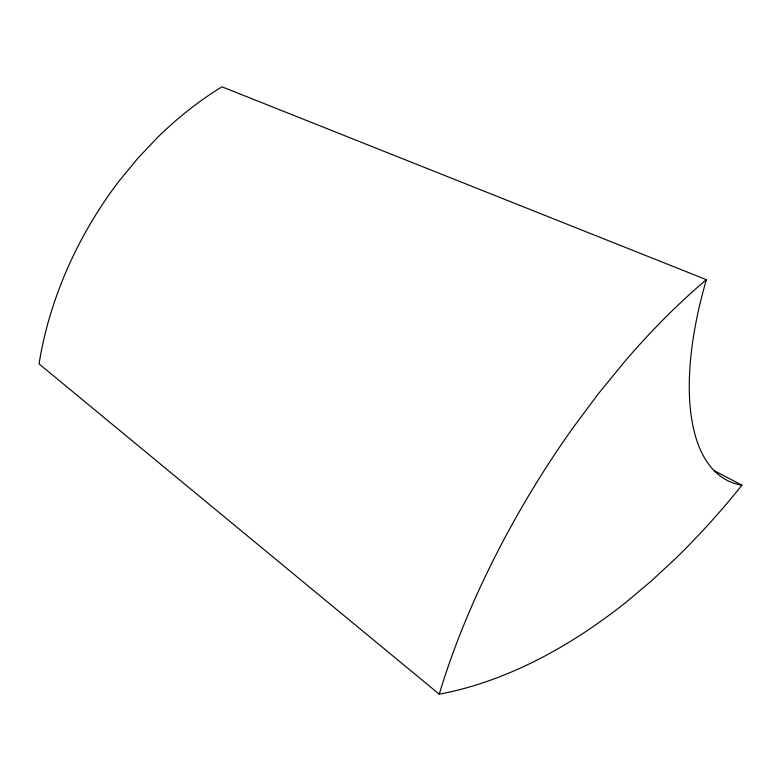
<?xml version="1.0" encoding="UTF-8"?>
<svg xmlns="http://www.w3.org/2000/svg" width="781" height="781" viewBox="0 0 781 781"><rect width="100%" height="100%" fill="white"/><g stroke="black" fill="none" stroke-linecap="round" stroke-linejoin="round"><path stroke-width="1.17" d="M706.375 279.676L221.98 86.808A305.078 216.532 -58.7 0 0 157.577 137.417L137.827 158.26L119.308 180.772A305.078 216.532 -58.7 0 0 39.05 363.897L439.244 694.192A662.122 388.645 -69.3 0 0 626.655 601.741L651.12 581.181L674.901 559.157A662.122 388.645 -69.3 0 0 741.95 485.186A260.786 111.82 -65.1 0 1 706.375 279.676A427.129 178.956 -58.5 0 0 624.78 361.437L598.051 394.132L572.141 428.964A427.129 178.956 -58.5 0 0 439.244 694.192M713.902 470.494L741.95 485.186"/></g></svg>
